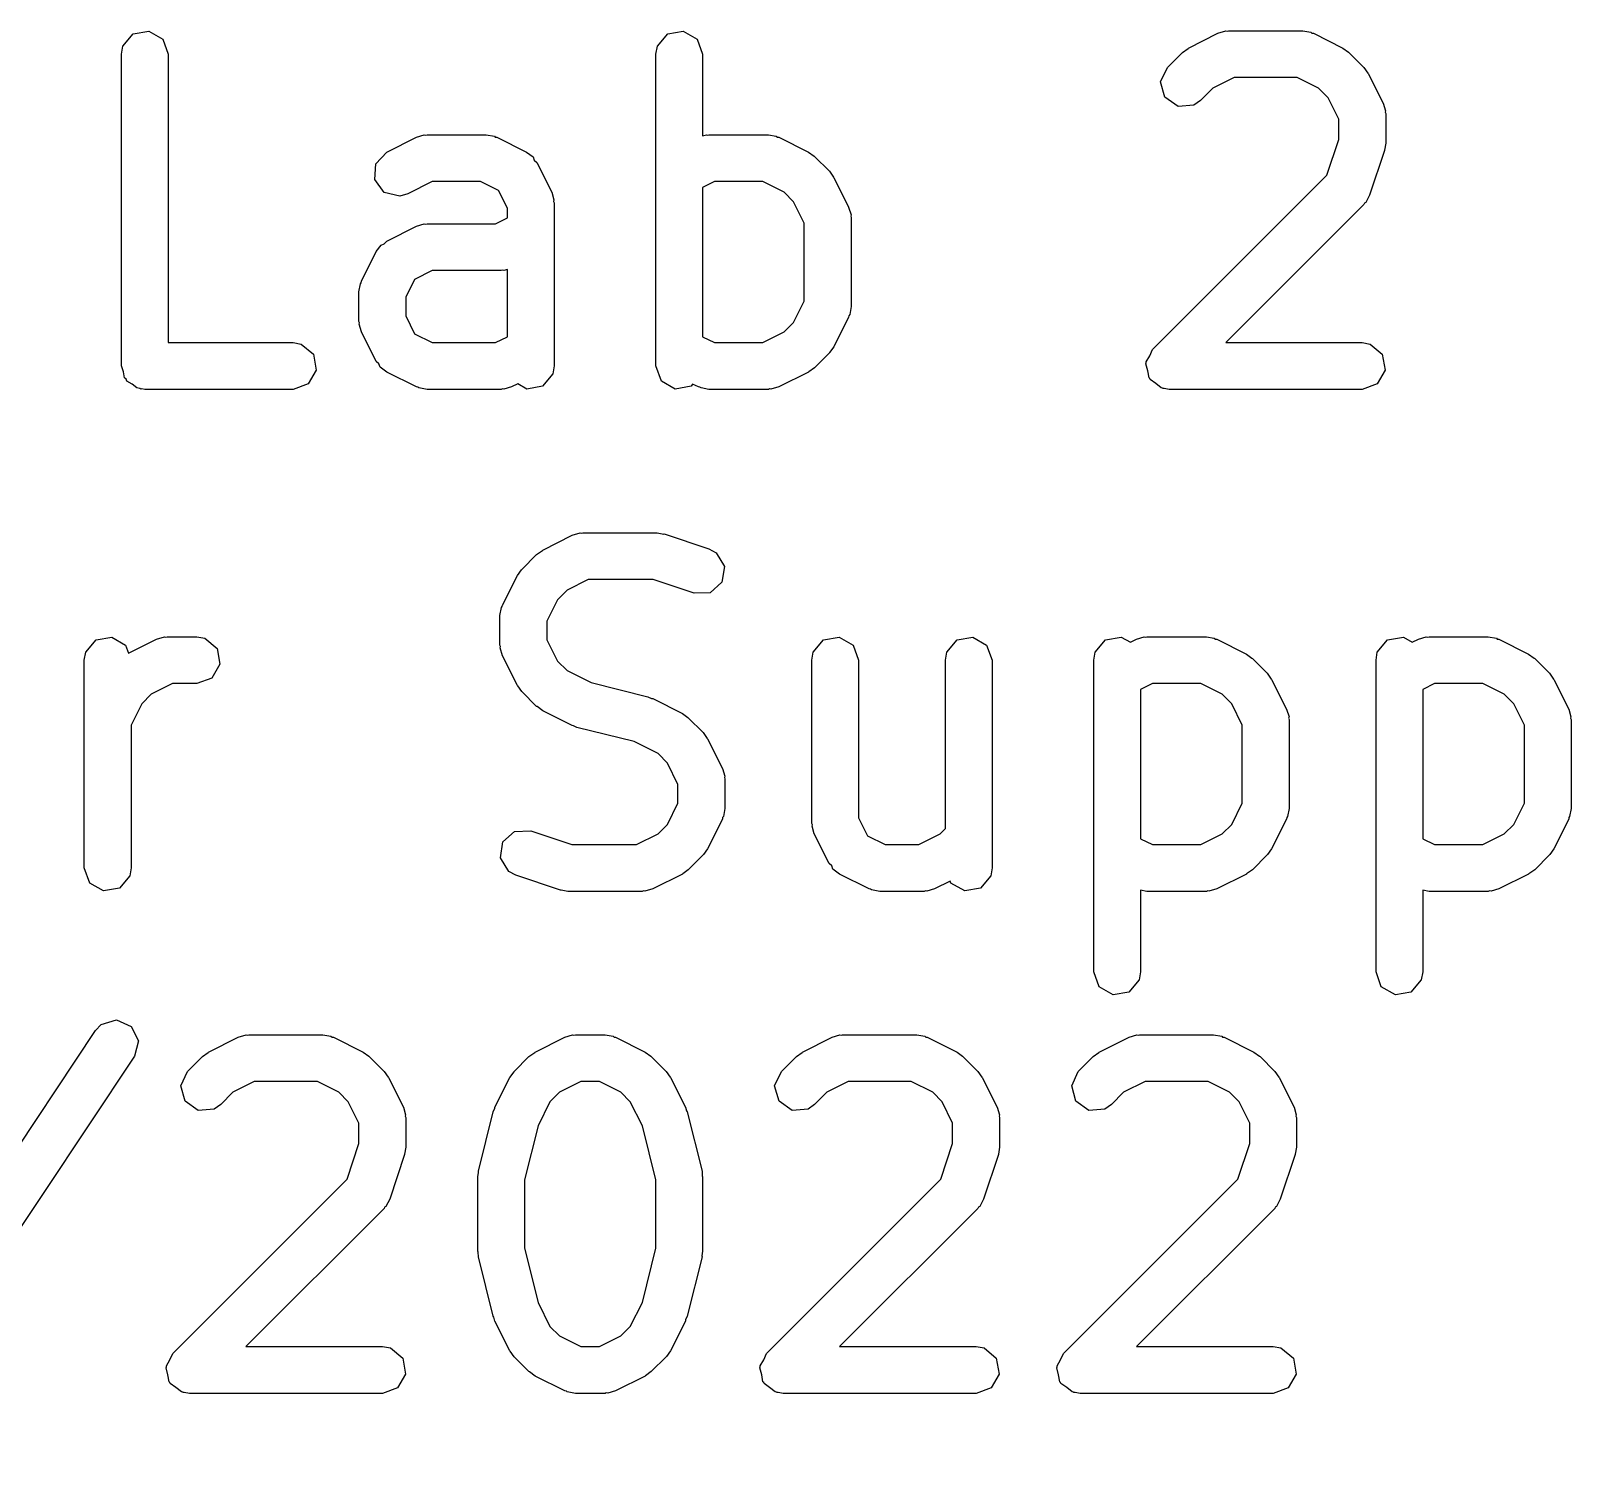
# Model space of a CAD drawing. Extents: x 84 to 170.9, y -102.7 to -57.6.
# Drawn here: x 98.839 to 103.78, y -77.342 to -72.767 of the extents above; entities that cross this region are included whole.
import ezdxf

# ---------------------------------------------------------------- set-up
doc = ezdxf.new("R2010")
doc.units = 0
doc.layers.add('BLACK', color=7, linetype='CONTINUOUS')

msp = doc.modelspace()

# ---------------------------------------------------------------- linework, layer by layer
at = {"layer": 'BLACK', "linetype": 'CONTINUOUS'}
for p, q in [((99.1343, -72.8167), (99.1673, -72.7774)), ((99.1673, -72.7774), (99.2178, -72.7685)), ((99.2178, -72.7685), (99.2622, -72.7942)), ((100.849, -72.8167), (100.882, -72.7774)), ((100.882, -72.7774), (100.932, -72.7685)), ((100.932, -72.7685), (100.977, -72.7942)), ((102.552, -72.8229), (102.647, -72.7753)), ((102.647, -72.7753), (102.672, -72.7679)), ((102.672, -72.7679), (102.677, -72.7689)), ((102.677, -72.7689), (102.681, -72.7674)), ((102.681, -72.7674), (102.919, -72.7674)), ((102.919, -72.7674), (102.945, -72.7719)), ((102.945, -72.7719), (102.948, -72.7748)), ((102.948, -72.7748), (102.953, -72.7753)), ((102.953, -72.7753), (103.048, -72.8229)), ((99.1298, -72.8424), (99.1343, -72.8167)), ((99.2622, -72.7942), (99.2798, -72.8424)), ((100.844, -72.8424), (100.849, -72.8167)), ((100.977, -72.7942), (100.994, -72.8424)), ((102.533, -72.837), (102.551, -72.8241)), ((102.551, -72.8241), (102.552, -72.8229)), ((103.048, -72.8229), (103.066, -72.8363)), ((99.1298, -73.8424), (99.1298, -72.8424)), ((99.2798, -72.8424), (99.2798, -73.7674)), ((100.844, -73.8424), (100.844, -72.8424)), ((100.994, -72.8424), (100.994, -73.1047)), ((102.485, -72.8846), (102.533, -72.837)), ((103.066, -72.8363), (103.067, -72.837)), ((103.067, -72.837), (103.115, -72.8846)), ((102.463, -72.9311), (102.485, -72.8846)), ((102.699, -72.9174), (102.63, -72.9516)), ((102.901, -72.9174), (102.699, -72.9174)), ((102.97, -72.9516), (102.901, -72.9174)), ((103.115, -72.8846), (103.128, -72.903)), ((103.128, -72.903), (103.129, -72.9041)), ((103.129, -72.9041), (103.177, -72.9993)), ((102.477, -72.9806), (102.463, -72.9311)), ((102.63, -72.9516), (102.591, -72.9907)), ((103, -72.982), (102.97, -72.9516)), ((102.519, -73.0101), (102.477, -72.9806)), ((102.57, -73.0056), (102.519, -73.0101)), ((102.591, -72.9907), (102.57, -73.0056)), ((103.035, -73.0506), (103, -72.982)), ((103.177, -72.9993), (103.184, -73.0243)), ((103.184, -73.0243), (103.183, -73.0286)), ((103.035, -73.1159), (103.035, -73.0506)), ((103.183, -73.0286), (103.185, -73.0329)), ((103.185, -73.0329), (103.185, -73.1281)), ((99.9807, -73.1563), (100.076, -73.1086)), ((100.076, -73.1086), (100.101, -73.1012)), ((100.101, -73.1012), (100.105, -73.1022)), ((100.105, -73.1022), (100.11, -73.1007)), ((100.11, -73.1007), (100.3, -73.1007)), ((100.3, -73.1007), (100.326, -73.1052)), ((100.326, -73.1052), (100.329, -73.1081)), ((100.329, -73.1081), (100.334, -73.1086)), ((100.334, -73.1086), (100.429, -73.1563)), ((100.994, -73.1047), (101.006, -73.1012)), ((101.006, -73.1012), (101.01, -73.1022)), ((101.01, -73.1022), (101.014, -73.1007)), ((101.014, -73.1007), (101.205, -73.1007)), ((101.205, -73.1007), (101.23, -73.1052)), ((101.23, -73.1052), (101.234, -73.1081)), ((101.234, -73.1081), (101.238, -73.1086)), ((101.238, -73.1086), (101.334, -73.1563)), ((102.996, -73.2304), (103.035, -73.1159)), ((99.9455, -73.1935), (99.9807, -73.1563)), ((100.429, -73.1563), (100.45, -73.1718)), ((100.45, -73.1718), (100.454, -73.1821)), ((101.334, -73.1563), (101.352, -73.1696)), ((101.352, -73.1696), (101.353, -73.1703)), ((101.353, -73.1703), (101.401, -73.2179)), ((103.181, -73.1518), (103.133, -73.2947)), ((103.185, -73.1281), (103.181, -73.1502)), ((103.181, -73.1502), (103.181, -73.1518)), ((99.9424, -73.2447), (99.9455, -73.1935)), ((100.454, -73.1821), (100.462, -73.1898)), ((100.462, -73.1898), (100.51, -73.285)), ((101.401, -73.2179), (101.414, -73.2363)), ((99.973, -73.2859), (99.9424, -73.2447)), ((100.127, -73.2507), (100.048, -73.2904)), ((100.282, -73.2507), (100.127, -73.2507)), ((100.339, -73.2792), (100.282, -73.2507)), ((101.032, -73.2507), (100.994, -73.2697)), ((100.994, -73.2697), (100.994, -73.7484)), ((101.187, -73.2507), (101.032, -73.2507)), ((101.256, -73.285), (101.187, -73.2507)), ((101.414, -73.2363), (101.415, -73.2374)), ((101.415, -73.2374), (101.462, -73.3326)), ((102.437, -73.7893), (102.996, -73.2304)), ((100.023, -73.2978), (99.973, -73.2859)), ((100.048, -73.2904), (100.023, -73.2978)), ((100.368, -73.3363), (100.339, -73.2792)), ((100.51, -73.285), (100.517, -73.31)), ((100.517, -73.31), (100.516, -73.3144)), ((100.516, -73.3144), (100.518, -73.3186)), ((100.518, -73.3186), (100.518, -73.8424)), ((101.286, -73.3154), (101.256, -73.285)), ((101.32, -73.3839), (101.286, -73.3154)), ((103.117, -73.3199), (103.115, -73.324)), ((103.121, -73.3176), (103.117, -73.3199)), ((103.133, -73.2947), (103.121, -73.3176)), ((100.33, -73.3864), (100.368, -73.3675)), ((100.368, -73.3675), (100.368, -73.3363)), ((101.462, -73.3326), (101.47, -73.3576)), ((101.47, -73.3576), (101.469, -73.362)), ((101.469, -73.362), (101.47, -73.3662)), ((101.47, -73.3662), (101.47, -73.6519)), ((103.115, -73.324), (102.672, -73.7674)), ((99.9807, -73.442), (100.076, -73.3943)), ((100.076, -73.3943), (100.101, -73.3869)), ((100.101, -73.3869), (100.105, -73.388)), ((100.105, -73.388), (100.11, -73.3864)), ((100.11, -73.3864), (100.33, -73.3864)), ((101.32, -73.6342), (101.32, -73.3839)), ((99.9472, -73.4755), (99.9627, -73.4546)), ((99.9627, -73.4546), (99.973, -73.4501)), ((99.973, -73.4501), (99.9807, -73.442)), ((99.8996, -73.5707), (99.9472, -73.4755)), ((100.07, -73.5649), (100.042, -73.622)), ((100.127, -73.5364), (100.07, -73.5649)), ((100.348, -73.5364), (100.127, -73.5364)), ((100.352, -73.5349), (100.348, -73.5364)), ((100.356, -73.5359), (100.352, -73.5349)), ((100.368, -73.5325), (100.356, -73.5359)), ((100.368, -73.7484), (100.368, -73.5325)), ((99.8917, -73.6043), (99.8962, -73.5786)), ((99.8917, -73.6995), (99.8917, -73.6043)), ((99.8962, -73.5786), (99.8991, -73.5752)), ((99.8991, -73.5752), (99.8996, -73.5707)), ((100.042, -73.622), (100.042, -73.6818)), ((101.286, -73.7027), (101.32, -73.6342)), ((101.47, -73.6519), (101.466, -73.6776)), ((99.8932, -73.7037), (99.8917, -73.6995)), ((99.8922, -73.7081), (99.8932, -73.7037)), ((99.8996, -73.7331), (99.8922, -73.7081)), ((100.042, -73.6818), (100.07, -73.7389)), ((101.256, -73.7331), (101.286, -73.7027)), ((101.462, -73.6854), (101.415, -73.7807)), ((101.463, -73.681), (101.462, -73.6854)), ((101.466, -73.6776), (101.463, -73.681)), ((99.2798, -73.7674), (99.681, -73.7674)), ((99.681, -73.7674), (99.7066, -73.7719)), ((99.9472, -73.8283), (99.8996, -73.7331)), ((100.07, -73.7389), (100.127, -73.7674)), ((100.127, -73.7674), (100.33, -73.7674)), ((100.33, -73.7674), (100.368, -73.7484)), ((100.994, -73.7484), (101.032, -73.7674)), ((101.032, -73.7674), (101.187, -73.7674)), ((101.187, -73.7674), (101.256, -73.7331)), ((102.672, -73.7674), (103.11, -73.7674)), ((103.11, -73.7674), (103.135, -73.7719)), ((99.7066, -73.7719), (99.7459, -73.8049)), ((99.7459, -73.8049), (99.7548, -73.8554)), ((101.401, -73.8002), (101.353, -73.8478)), ((101.415, -73.7807), (101.401, -73.7987)), ((101.401, -73.7987), (101.401, -73.8002)), ((102.417, -73.8294), (102.428, -73.8098)), ((102.428, -73.8098), (102.437, -73.7893)), ((103.135, -73.7719), (103.174, -73.8049)), ((103.174, -73.8049), (103.183, -73.8554)), ((99.1364, -73.8607), (99.1298, -73.8424)), ((99.1398, -73.8799), (99.1364, -73.8607)), ((99.7548, -73.8554), (99.7292, -73.8998)), ((99.9554, -73.836), (99.9472, -73.8283)), ((99.9598, -73.8463), (99.9554, -73.836)), ((99.9807, -73.8618), (99.9598, -73.8463)), ((100.076, -73.9095), (99.9807, -73.8618)), ((100.518, -73.8424), (100.513, -73.868)), ((100.862, -73.8906), (100.844, -73.8424)), ((101.334, -73.8618), (101.238, -73.9095)), ((101.335, -73.8607), (101.334, -73.8618)), ((101.353, -73.8478), (101.335, -73.8607)), ((102.416, -73.8358), (102.417, -73.8327)), ((102.422, -73.8576), (102.416, -73.8358)), ((102.417, -73.8327), (102.417, -73.8294)), ((102.426, -73.8799), (102.422, -73.8576)), ((103.183, -73.8554), (103.158, -73.8998)), ((99.145, -73.8842), (99.1398, -73.8799)), ((99.1473, -73.8906), (99.145, -73.8842)), ((99.1642, -73.9003), (99.1473, -73.8906)), ((99.1791, -73.9129), (99.1642, -73.9003)), ((99.1889, -73.9146), (99.1791, -73.9129)), ((99.1917, -73.9162), (99.1889, -73.9146)), ((99.195, -73.9157), (99.1917, -73.9162)), ((99.2048, -73.9174), (99.195, -73.9157)), ((99.7292, -73.8998), (99.681, -73.9174)), ((100.08, -73.91), (100.076, -73.9095)), ((100.084, -73.9129), (100.08, -73.91)), ((100.11, -73.9174), (100.084, -73.9129)), ((100.352, -73.9158), (100.348, -73.9174)), ((100.356, -73.9169), (100.352, -73.9158)), ((100.381, -73.9095), (100.356, -73.9169)), ((100.401, -73.8996), (100.381, -73.9095)), ((100.43, -73.9162), (100.401, -73.8996)), ((100.48, -73.9073), (100.43, -73.9162)), ((100.513, -73.868), (100.48, -73.9073)), ((100.906, -73.9162), (100.862, -73.8906)), ((100.957, -73.9073), (100.906, -73.9162)), ((100.962, -73.9003), (100.957, -73.9073)), ((100.981, -73.9095), (100.962, -73.9003)), ((100.985, -73.91), (100.981, -73.9095)), ((100.989, -73.9129), (100.985, -73.91)), ((101.014, -73.9174), (100.989, -73.9129)), ((101.209, -73.9158), (101.205, -73.9174)), ((101.213, -73.9169), (101.209, -73.9158)), ((101.238, -73.9095), (101.213, -73.9169)), ((102.428, -73.8821), (102.426, -73.8799)), ((102.429, -73.8854), (102.428, -73.8821)), ((102.448, -73.8983), (102.429, -73.8854)), ((102.465, -73.9129), (102.448, -73.8983)), ((102.469, -73.9137), (102.465, -73.9129)), ((102.471, -73.9148), (102.469, -73.9137)), ((102.474, -73.9145), (102.471, -73.9148)), ((102.49, -73.9174), (102.474, -73.9145)), ((103.158, -73.8998), (103.11, -73.9174)), ((99.681, -73.9174), (99.2048, -73.9174)), ((100.348, -73.9174), (100.11, -73.9174)), ((101.205, -73.9174), (101.014, -73.9174)), ((103.11, -73.9174), (102.49, -73.9174)), ((100.481, -74.4329), (100.576, -74.3853)), ((100.576, -74.3853), (100.601, -74.3779)), ((100.601, -74.3779), (100.605, -74.3789)), ((100.605, -74.3789), (100.61, -74.3774)), ((100.61, -74.3774), (100.848, -74.3774)), ((100.848, -74.3774), (100.87, -74.3813)), ((100.87, -74.3813), (100.871, -74.3812)), ((100.871, -74.3812), (101.014, -74.4288)), ((100.414, -74.4946), (100.461, -74.447)), ((100.461, -74.447), (100.48, -74.4341)), ((100.48, -74.4341), (100.481, -74.4329)), ((101.014, -74.4288), (101.037, -74.4413)), ((101.037, -74.4413), (101.064, -74.485)), ((100.4, -74.5141), (100.413, -74.4961)), ((100.413, -74.4961), (100.414, -74.4946)), ((101.064, -74.485), (101.056, -74.5357)), ((100.352, -74.6093), (100.4, -74.5141)), ((100.627, -74.5274), (100.559, -74.5616)), ((100.835, -74.5274), (100.627, -74.5274)), ((100.967, -74.5712), (100.835, -74.5274)), ((101.056, -74.5357), (101.018, -74.5697)), ((100.528, -74.592), (100.494, -74.6606)), ((100.559, -74.5616), (100.528, -74.592)), ((101.018, -74.5697), (100.967, -74.5712)), ((100.344, -74.6429), (100.349, -74.6172)), ((100.344, -74.7381), (100.344, -74.6429)), ((100.349, -74.6172), (100.351, -74.6138)), ((100.351, -74.6138), (100.352, -74.6093)), ((100.494, -74.6606), (100.494, -74.7204)), ((99.0152, -74.7601), (99.0482, -74.7208)), ((99.0482, -74.7208), (99.0987, -74.7119)), ((99.0987, -74.7119), (99.1432, -74.7375)), ((99.1432, -74.7375), (99.1527, -74.7636)), ((99.1527, -74.7636), (99.2426, -74.7186)), ((99.2426, -74.7186), (99.2676, -74.7112)), ((99.2676, -74.7112), (99.272, -74.7122)), ((99.272, -74.7122), (99.2762, -74.7107)), ((99.2762, -74.7107), (99.3714, -74.7107)), ((99.3714, -74.7107), (99.3971, -74.7152)), ((99.3971, -74.7152), (99.4364, -74.7482)), ((99.4364, -74.7482), (99.4453, -74.7987)), ((100.346, -74.7423), (100.344, -74.7381)), ((100.345, -74.7467), (100.346, -74.7423)), ((100.352, -74.7716), (100.345, -74.7467)), ((100.494, -74.7204), (100.528, -74.7889)), ((101.349, -74.7601), (101.382, -74.7208)), ((101.382, -74.7208), (101.432, -74.7119)), ((101.432, -74.7119), (101.477, -74.7375)), ((101.477, -74.7375), (101.494, -74.7857)), ((101.777, -74.7601), (101.81, -74.7208)), ((101.81, -74.7208), (101.861, -74.7119)), ((101.861, -74.7119), (101.905, -74.7375)), ((101.905, -74.7375), (101.923, -74.7857)), ((102.253, -74.7601), (102.286, -74.7208)), ((102.286, -74.7208), (102.337, -74.7119)), ((102.337, -74.7119), (102.366, -74.7285)), ((102.366, -74.7285), (102.386, -74.7186)), ((102.386, -74.7186), (102.41, -74.7112)), ((102.41, -74.7112), (102.415, -74.7122)), ((102.415, -74.7122), (102.419, -74.7107)), ((102.419, -74.7107), (102.61, -74.7107)), ((102.61, -74.7107), (102.635, -74.7152)), ((102.635, -74.7152), (102.639, -74.7181)), ((102.639, -74.7181), (102.643, -74.7186)), ((102.643, -74.7186), (102.738, -74.7663)), ((103.158, -74.7601), (103.191, -74.7208)), ((103.191, -74.7208), (103.242, -74.7119)), ((103.242, -74.7119), (103.27, -74.7285)), ((103.27, -74.7285), (103.29, -74.7186)), ((103.29, -74.7186), (103.315, -74.7112)), ((103.315, -74.7112), (103.32, -74.7122)), ((103.32, -74.7122), (103.324, -74.7107)), ((103.324, -74.7107), (103.514, -74.7107)), ((103.514, -74.7107), (103.54, -74.7152)), ((103.54, -74.7152), (103.543, -74.7181)), ((103.543, -74.7181), (103.548, -74.7186)), ((103.548, -74.7186), (103.643, -74.7663)), ((99.0107, -74.7857), (99.0152, -74.7601)), ((99.0107, -75.4524), (99.0107, -74.7857)), ((99.4453, -74.7987), (99.4196, -74.8432)), ((100.4, -74.8669), (100.352, -74.7716)), ((100.528, -74.7889), (100.559, -74.8193)), ((101.344, -74.7857), (101.349, -74.7601)), ((101.344, -75.3095), (101.344, -74.7857)), ((101.494, -74.7857), (101.494, -75.2918)), ((101.773, -74.7857), (101.777, -74.7601)), ((101.773, -75.3261), (101.773, -74.7857)), ((101.923, -74.7857), (101.923, -75.4524)), ((102.249, -74.7857), (102.253, -74.7601)), ((102.249, -75.7857), (102.249, -74.7857)), ((102.738, -74.7663), (102.756, -74.7796)), ((102.756, -74.7796), (102.758, -74.7803)), ((102.758, -74.7803), (102.805, -74.8279)), ((103.154, -74.7857), (103.158, -74.7601)), ((103.154, -75.7857), (103.154, -74.7857)), ((103.643, -74.7663), (103.661, -74.7796)), ((103.661, -74.7796), (103.663, -74.7803)), ((103.663, -74.7803), (103.71, -74.8279)), ((99.4196, -74.8432), (99.3714, -74.8607)), ((100.559, -74.8193), (100.636, -74.8578)), ((102.805, -74.8279), (102.818, -74.8463)), ((102.818, -74.8463), (102.819, -74.8474)), ((102.819, -74.8474), (102.867, -74.9426)), ((103.71, -74.8279), (103.723, -74.8463)), ((103.723, -74.8463), (103.724, -74.8474)), ((103.724, -74.8474), (103.772, -74.9426)), ((99.2254, -74.895), (99.195, -74.9254)), ((99.2939, -74.8607), (99.2254, -74.895)), ((99.3714, -74.8607), (99.2939, -74.8607)), ((100.401, -74.868), (100.4, -74.8669)), ((100.414, -74.8864), (100.401, -74.868)), ((100.461, -74.934), (100.414, -74.8864)), ((100.636, -74.8578), (100.818, -74.9034)), ((100.818, -74.9034), (100.83, -74.9087)), ((102.437, -74.8607), (102.399, -74.8797)), ((102.399, -74.8797), (102.399, -75.3584)), ((102.592, -74.8607), (102.437, -74.8607)), ((102.66, -74.895), (102.592, -74.8607)), ((102.691, -74.9254), (102.66, -74.895)), ((103.342, -74.8607), (103.304, -74.8797)), ((103.304, -74.8797), (103.304, -75.3584)), ((103.497, -74.8607), (103.342, -74.8607)), ((103.565, -74.895), (103.497, -74.8607)), ((103.596, -74.9254), (103.565, -74.895)), ((99.195, -74.9254), (99.1607, -74.9939)), ((100.463, -74.9347), (100.461, -74.934)), ((100.481, -74.948), (100.463, -74.9347)), ((100.576, -74.9957), (100.481, -74.948)), ((100.83, -74.9087), (100.834, -74.9091)), ((100.834, -74.9091), (100.929, -74.9567)), ((102.725, -74.9939), (102.691, -74.9254)), ((102.867, -74.9426), (102.875, -74.9676)), ((103.63, -74.9939), (103.596, -74.9254)), ((103.772, -74.9426), (103.779, -74.9676)), ((99.1607, -74.9939), (99.1607, -75.4524)), ((100.58, -74.9961), (100.576, -74.9957)), ((100.591, -75.0013), (100.58, -74.9961)), ((100.774, -75.047), (100.591, -75.0013)), ((100.929, -74.9567), (100.947, -74.9701)), ((100.947, -74.9701), (100.948, -74.9708)), ((100.948, -74.9708), (100.996, -75.0184)), ((102.725, -75.2442), (102.725, -74.9939)), ((102.875, -74.9676), (102.873, -74.972)), ((102.873, -74.972), (102.875, -74.9762)), ((102.875, -74.9762), (102.875, -75.2619)), ((103.63, -75.2442), (103.63, -74.9939)), ((103.779, -74.9676), (103.778, -74.972)), ((103.778, -74.972), (103.78, -74.9762)), ((103.78, -74.9762), (103.78, -75.2619)), ((100.851, -75.0854), (100.774, -75.047)), ((100.996, -75.0184), (101.009, -75.0368)), ((101.009, -75.0368), (101.01, -75.0379)), ((101.01, -75.0379), (101.058, -75.1331)), ((100.881, -75.1159), (100.851, -75.0854)), ((100.915, -75.1844), (100.881, -75.1159)), ((101.058, -75.1331), (101.065, -75.1581)), ((100.915, -75.2442), (100.915, -75.1844)), ((101.065, -75.1581), (101.064, -75.1625)), ((101.064, -75.1625), (101.065, -75.1667)), ((101.065, -75.1667), (101.065, -75.2619)), ((100.881, -75.3127), (100.915, -75.2442)), ((102.691, -75.3127), (102.725, -75.2442)), ((103.596, -75.3127), (103.63, -75.2442)), ((101.058, -75.2954), (101.01, -75.3907)), ((101.061, -75.2876), (101.058, -75.291)), ((101.058, -75.291), (101.058, -75.2954)), ((101.065, -75.2619), (101.061, -75.2876)), ((101.494, -75.2918), (101.523, -75.3489)), ((102.867, -75.2954), (102.819, -75.3907)), ((102.868, -75.291), (102.867, -75.2954)), ((102.87, -75.2876), (102.868, -75.291)), ((102.875, -75.2619), (102.87, -75.2876)), ((103.772, -75.2954), (103.724, -75.3907)), ((103.775, -75.2876), (103.772, -75.291)), ((103.772, -75.291), (103.772, -75.2954)), ((103.78, -75.2619), (103.775, -75.2876)), ((100.353, -75.369), (100.391, -75.335)), ((100.391, -75.335), (100.443, -75.3336)), ((100.443, -75.3336), (100.574, -75.3774)), ((100.782, -75.3774), (100.851, -75.3431)), ((100.851, -75.3431), (100.881, -75.3127)), ((101.346, -75.3137), (101.344, -75.3095)), ((101.345, -75.3181), (101.346, -75.3137)), ((101.352, -75.3431), (101.345, -75.3181)), ((101.4, -75.4383), (101.352, -75.3431)), ((101.523, -75.3489), (101.58, -75.3774)), ((101.687, -75.3774), (101.756, -75.3431)), ((101.756, -75.3431), (101.773, -75.3261)), ((102.592, -75.3774), (102.66, -75.3431)), ((102.66, -75.3431), (102.691, -75.3127)), ((103.497, -75.3774), (103.565, -75.3431)), ((103.565, -75.3431), (103.596, -75.3127)), ((100.346, -75.4198), (100.353, -75.369)), ((100.574, -75.3774), (100.782, -75.3774)), ((101.01, -75.3907), (100.997, -75.4087)), ((101.58, -75.3774), (101.687, -75.3774)), ((102.399, -75.3584), (102.437, -75.3774)), ((102.437, -75.3774), (102.592, -75.3774)), ((102.819, -75.3907), (102.806, -75.4087)), ((103.304, -75.3584), (103.342, -75.3774)), ((103.342, -75.3774), (103.497, -75.3774)), ((103.724, -75.3907), (103.711, -75.4087)), ((100.372, -75.4635), (100.346, -75.4198)), ((100.996, -75.4102), (100.948, -75.4578)), ((100.997, -75.4087), (100.996, -75.4102)), ((101.408, -75.446), (101.4, -75.4383)), ((101.412, -75.4563), (101.408, -75.446)), ((102.805, -75.4102), (102.758, -75.4578)), ((102.806, -75.4087), (102.805, -75.4102)), ((103.71, -75.4102), (103.663, -75.4578)), ((103.711, -75.4087), (103.71, -75.4102)), ((99.0283, -75.5006), (99.0107, -75.4524)), ((99.1562, -75.478), (99.1232, -75.5173)), ((99.1607, -75.4524), (99.1562, -75.478)), ((100.395, -75.4759), (100.372, -75.4635)), ((100.538, -75.5235), (100.395, -75.4759)), ((100.929, -75.4718), (100.834, -75.5195)), ((100.93, -75.4707), (100.929, -75.4718)), ((100.948, -75.4578), (100.93, -75.4707)), ((101.433, -75.4718), (101.412, -75.4563)), ((101.528, -75.5195), (101.433, -75.4718)), ((101.788, -75.4946), (101.738, -75.5195)), ((101.79, -75.5006), (101.788, -75.4946)), ((101.918, -75.478), (101.885, -75.5173)), ((101.923, -75.4524), (101.918, -75.478)), ((102.738, -75.4718), (102.643, -75.5195)), ((102.739, -75.4707), (102.738, -75.4718)), ((102.758, -75.4578), (102.739, -75.4707)), ((103.643, -75.4718), (103.548, -75.5195)), ((103.644, -75.4707), (103.643, -75.4718)), ((103.663, -75.4578), (103.644, -75.4707)), ((99.0727, -75.5262), (99.0283, -75.5006)), ((99.1232, -75.5173), (99.0727, -75.5262)), ((100.54, -75.5235), (100.538, -75.5235)), ((100.562, -75.5274), (100.54, -75.5235)), ((100.8, -75.5274), (100.562, -75.5274)), ((100.804, -75.5258), (100.8, -75.5274)), ((100.809, -75.5269), (100.804, -75.5258)), ((100.834, -75.5195), (100.809, -75.5269)), ((101.533, -75.52), (101.528, -75.5195)), ((101.536, -75.5229), (101.533, -75.52)), ((101.562, -75.5274), (101.536, -75.5229)), ((101.705, -75.5274), (101.562, -75.5274)), ((101.709, -75.5258), (101.705, -75.5274)), ((101.713, -75.5269), (101.709, -75.5258)), ((101.738, -75.5195), (101.713, -75.5269)), ((101.835, -75.5262), (101.79, -75.5006)), ((101.885, -75.5173), (101.835, -75.5262)), ((102.419, -75.5274), (102.399, -75.5238)), ((102.399, -75.5238), (102.399, -75.7857)), ((102.61, -75.5274), (102.419, -75.5274)), ((102.614, -75.5258), (102.61, -75.5274)), ((102.618, -75.5269), (102.614, -75.5258)), ((102.643, -75.5195), (102.618, -75.5269)), ((103.324, -75.5274), (103.304, -75.5238)), ((103.304, -75.5238), (103.304, -75.7857)), ((103.514, -75.5274), (103.324, -75.5274)), ((103.518, -75.5258), (103.514, -75.5274)), ((103.523, -75.5269), (103.518, -75.5258)), ((103.548, -75.5195), (103.523, -75.5269)), ((102.266, -75.8339), (102.249, -75.7857)), ((102.399, -75.7857), (102.394, -75.8114)), ((103.171, -75.8339), (103.154, -75.7857)), ((103.304, -75.7857), (103.299, -75.8114)), ((102.311, -75.8596), (102.266, -75.8339)), ((102.394, -75.8114), (102.361, -75.8507)), ((103.216, -75.8596), (103.171, -75.8339)), ((103.299, -75.8114), (103.266, -75.8507)), ((102.361, -75.8507), (102.311, -75.8596)), ((103.266, -75.8507), (103.216, -75.8596)), ((99.0651, -75.9543), (99.1144, -75.9399)), ((99.1144, -75.9399), (99.1613, -75.9605)), ((98.19, -77.2589), (99.0471, -75.9732)), ((99.0471, -75.9732), (99.0651, -75.9543)), ((99.1613, -75.9605), (99.1841, -76.0065)), ((99.5046, -75.9953), (99.5295, -75.9879)), ((99.5295, -75.9879), (99.5339, -75.9889)), ((99.5339, -75.9889), (99.5381, -75.9874)), ((99.5381, -75.9874), (99.7762, -75.9874)), ((99.7762, -75.9874), (99.8018, -75.9919)), ((100.552, -75.9953), (100.577, -75.9879)), ((100.577, -75.9879), (100.581, -75.9889)), ((100.581, -75.9889), (100.586, -75.9874)), ((100.586, -75.9874), (100.681, -75.9874)), ((100.681, -75.9874), (100.707, -75.9919)), ((101.409, -75.9953), (101.434, -75.9879)), ((101.434, -75.9879), (101.439, -75.9889)), ((101.439, -75.9889), (101.443, -75.9874)), ((101.443, -75.9874), (101.681, -75.9874)), ((101.681, -75.9874), (101.707, -75.9919)), ((102.362, -75.9953), (102.387, -75.9879)), ((102.387, -75.9879), (102.391, -75.9889)), ((102.391, -75.9889), (102.395, -75.9874)), ((102.395, -75.9874), (102.633, -75.9874)), ((102.633, -75.9874), (102.659, -75.9919)), ((99.1841, -76.0065), (99.1719, -76.0564)), ((99.4093, -76.0429), (99.5046, -75.9953)), ((99.8018, -75.9919), (99.8053, -75.9948)), ((99.8053, -75.9948), (99.8097, -75.9953)), ((99.8097, -75.9953), (99.905, -76.0429)), ((100.457, -76.0429), (100.552, -75.9953)), ((100.707, -75.9919), (100.71, -75.9948)), ((100.71, -75.9948), (100.714, -75.9953)), ((100.714, -75.9953), (100.81, -76.0429)), ((101.314, -76.0429), (101.409, -75.9953)), ((101.707, -75.9919), (101.71, -75.9948)), ((101.71, -75.9948), (101.714, -75.9953)), ((101.714, -75.9953), (101.81, -76.0429)), ((102.266, -76.0429), (102.362, -75.9953)), ((102.659, -75.9919), (102.662, -75.9948)), ((102.662, -75.9948), (102.667, -75.9953)), ((102.667, -75.9953), (102.762, -76.0429)), ((99.1719, -76.0564), (98.3148, -77.3421)), ((99.3422, -76.1046), (99.3898, -76.057)), ((99.3898, -76.057), (99.4082, -76.0441)), ((99.4082, -76.0441), (99.4093, -76.0429)), ((99.905, -76.0429), (99.923, -76.0563)), ((99.923, -76.0563), (99.9245, -76.057)), ((99.9245, -76.057), (99.9721, -76.1046)), ((100.39, -76.1046), (100.437, -76.057)), ((100.437, -76.057), (100.456, -76.0441)), ((100.456, -76.0441), (100.457, -76.0429)), ((100.81, -76.0429), (100.828, -76.0563)), ((100.828, -76.0563), (100.829, -76.057)), ((100.829, -76.057), (100.877, -76.1046)), ((101.247, -76.1046), (101.295, -76.057)), ((101.295, -76.057), (101.313, -76.0441)), ((101.313, -76.0441), (101.314, -76.0429)), ((101.81, -76.0429), (101.828, -76.0563)), ((101.828, -76.0563), (101.829, -76.057)), ((101.829, -76.057), (101.877, -76.1046)), ((102.199, -76.1046), (102.247, -76.057)), ((102.247, -76.057), (102.265, -76.0441)), ((102.265, -76.0441), (102.266, -76.0429)), ((102.762, -76.0429), (102.78, -76.0563)), ((102.78, -76.0563), (102.782, -76.057)), ((102.782, -76.057), (102.829, -76.1046)), ((99.3205, -76.1511), (99.3422, -76.1046)), ((99.5558, -76.1374), (99.4873, -76.1716)), ((99.7585, -76.1374), (99.5558, -76.1374)), ((99.827, -76.1716), (99.7585, -76.1374)), ((99.9721, -76.1046), (99.9849, -76.123)), ((99.9849, -76.123), (99.9861, -76.1241)), ((99.9861, -76.1241), (100.034, -76.2193)), ((100.328, -76.2193), (100.376, -76.1241)), ((100.376, -76.1241), (100.389, -76.1061)), ((100.389, -76.1061), (100.39, -76.1046)), ((100.603, -76.1374), (100.535, -76.1716)), ((100.663, -76.1374), (100.603, -76.1374)), ((100.732, -76.1716), (100.663, -76.1374)), ((100.877, -76.1046), (100.89, -76.123)), ((100.89, -76.123), (100.891, -76.1241)), ((100.891, -76.1241), (100.939, -76.2193)), ((101.225, -76.1511), (101.247, -76.1046)), ((101.461, -76.1374), (101.392, -76.1716)), ((101.663, -76.1374), (101.461, -76.1374)), ((101.732, -76.1716), (101.663, -76.1374)), ((101.877, -76.1046), (101.89, -76.123)), ((101.89, -76.123), (101.891, -76.1241)), ((101.891, -76.1241), (101.939, -76.2193)), ((102.178, -76.1511), (102.199, -76.1046)), ((102.413, -76.1374), (102.344, -76.1716)), ((102.616, -76.1374), (102.413, -76.1374)), ((102.684, -76.1716), (102.616, -76.1374)), ((102.829, -76.1046), (102.842, -76.123)), ((102.842, -76.123), (102.843, -76.1241)), ((102.843, -76.1241), (102.891, -76.2193)), ((99.3338, -76.2006), (99.3205, -76.1511)), ((99.4873, -76.1716), (99.4483, -76.2107)), ((99.8574, -76.202), (99.827, -76.1716)), ((100.535, -76.1716), (100.504, -76.202)), ((100.762, -76.202), (100.732, -76.1716)), ((101.239, -76.2006), (101.225, -76.1511)), ((101.392, -76.1716), (101.353, -76.2107)), ((101.762, -76.202), (101.732, -76.1716)), ((102.191, -76.2006), (102.178, -76.1511)), ((102.344, -76.1716), (102.305, -76.2107)), ((102.715, -76.202), (102.684, -76.1716)), ((99.3758, -76.2301), (99.3338, -76.2006)), ((99.4269, -76.2256), (99.3758, -76.2301)), ((99.4483, -76.2107), (99.4269, -76.2256)), ((99.8917, -76.2706), (99.8574, -76.202)), ((100.034, -76.2193), (100.041, -76.2443)), ((100.275, -76.4251), (100.322, -76.2347)), ((100.322, -76.2347), (100.328, -76.2228)), ((100.328, -76.2228), (100.328, -76.2193)), ((100.504, -76.202), (100.466, -76.279)), ((100.801, -76.279), (100.762, -76.202)), ((100.939, -76.2193), (100.942, -76.2317)), ((100.942, -76.2317), (100.944, -76.2347)), ((100.944, -76.2347), (100.992, -76.4251)), ((101.281, -76.2301), (101.239, -76.2006)), ((101.332, -76.2256), (101.281, -76.2301)), ((101.353, -76.2107), (101.332, -76.2256)), ((101.796, -76.2706), (101.762, -76.202)), ((101.939, -76.2193), (101.946, -76.2443)), ((102.233, -76.2301), (102.191, -76.2006)), ((102.284, -76.2256), (102.233, -76.2301)), ((102.305, -76.2107), (102.284, -76.2256)), ((102.749, -76.2706), (102.715, -76.202)), ((102.891, -76.2193), (102.898, -76.2443)), ((99.8917, -76.3359), (99.8917, -76.2706)), ((100.041, -76.2443), (100.04, -76.2486)), ((100.04, -76.2486), (100.042, -76.2529)), ((100.042, -76.2529), (100.042, -76.3481)), ((100.466, -76.279), (100.423, -76.4526)), ((100.844, -76.4526), (100.801, -76.279)), ((101.796, -76.3359), (101.796, -76.2706)), ((101.946, -76.2443), (101.945, -76.2486)), ((101.945, -76.2486), (101.946, -76.2529)), ((101.946, -76.2529), (101.946, -76.3481)), ((102.749, -76.3359), (102.749, -76.2706)), ((102.898, -76.2443), (102.897, -76.2486)), ((102.897, -76.2486), (102.899, -76.2529)), ((102.899, -76.2529), (102.899, -76.3481)), ((99.8535, -76.4504), (99.8917, -76.3359)), ((101.758, -76.4504), (101.796, -76.3359)), ((102.711, -76.4504), (102.749, -76.3359)), ((100.038, -76.3718), (99.9902, -76.5147)), ((100.042, -76.3481), (100.038, -76.3702)), ((100.038, -76.3702), (100.038, -76.3718)), ((101.943, -76.3718), (101.895, -76.5147)), ((101.946, -76.3481), (101.943, -76.3702)), ((101.943, -76.3702), (101.943, -76.3718)), ((102.895, -76.3718), (102.847, -76.5147)), ((102.899, -76.3481), (102.895, -76.3702)), ((102.895, -76.3702), (102.895, -76.3718)), ((100.273, -76.4433), (100.275, -76.4286)), ((100.275, -76.4286), (100.275, -76.4251)), ((100.992, -76.4251), (100.993, -76.4401)), ((99.2946, -77.0093), (99.8535, -76.4504)), ((100.273, -76.6814), (100.273, -76.4433)), ((100.423, -76.4526), (100.423, -76.6722)), ((100.844, -76.6722), (100.844, -76.4526)), ((100.993, -76.4401), (100.994, -76.4433)), ((100.994, -76.4433), (100.994, -76.6814)), ((101.199, -77.0093), (101.758, -76.4504)), ((102.152, -77.0093), (102.711, -76.4504)), ((99.9902, -76.5147), (99.9778, -76.5376)), ((101.895, -76.5147), (101.883, -76.5376)), ((102.847, -76.5147), (102.835, -76.5376)), ((99.9721, -76.544), (99.5287, -76.9874)), ((99.974, -76.5399), (99.9721, -76.544)), ((99.9778, -76.5376), (99.974, -76.5399)), ((101.877, -76.544), (101.433, -76.9874)), ((101.879, -76.5399), (101.877, -76.544)), ((101.883, -76.5376), (101.879, -76.5399)), ((102.829, -76.544), (102.386, -76.9874)), ((102.831, -76.5399), (102.829, -76.544)), ((102.835, -76.5376), (102.831, -76.5399)), ((100.274, -76.6847), (100.273, -76.6814)), ((100.423, -76.6722), (100.466, -76.8457)), ((100.801, -76.8457), (100.844, -76.6722)), ((100.994, -76.6814), (100.991, -76.6962)), ((100.275, -76.6996), (100.274, -76.6847)), ((100.322, -76.8901), (100.275, -76.6996)), ((100.992, -76.6996), (100.944, -76.8901)), ((100.991, -76.6962), (100.992, -76.6996)), ((100.466, -76.8457), (100.504, -76.9227)), ((100.762, -76.9227), (100.801, -76.8457)), ((100.324, -76.893), (100.322, -76.8901)), ((100.328, -76.9054), (100.324, -76.893)), ((100.376, -77.0007), (100.328, -76.9054)), ((100.504, -76.9227), (100.535, -76.9531)), ((100.732, -76.9531), (100.762, -76.9227)), ((100.939, -76.9054), (100.891, -77.0007)), ((100.944, -76.8901), (100.939, -76.9019)), ((100.939, -76.9019), (100.939, -76.9054)), ((100.535, -76.9531), (100.603, -76.9874)), ((100.663, -76.9874), (100.732, -76.9531)), ((99.285, -77.0298), (99.2946, -77.0093)), ((99.5287, -76.9874), (99.9667, -76.9874)), ((99.9667, -76.9874), (99.9923, -76.9919)), ((99.9923, -76.9919), (100.032, -77.0249)), ((100.032, -77.0249), (100.041, -77.0754)), ((100.377, -77.0018), (100.376, -77.0007)), ((100.39, -77.0202), (100.377, -77.0018)), ((100.437, -77.0678), (100.39, -77.0202)), ((100.603, -76.9874), (100.663, -76.9874)), ((100.877, -77.0202), (100.829, -77.0678)), ((100.878, -77.0187), (100.877, -77.0202)), ((100.891, -77.0007), (100.878, -77.0187)), ((101.19, -77.0298), (101.199, -77.0093)), ((101.433, -76.9874), (101.871, -76.9874)), ((101.871, -76.9874), (101.897, -76.9919)), ((101.897, -76.9919), (101.936, -77.0249)), ((101.936, -77.0249), (101.945, -77.0754)), ((102.142, -77.0298), (102.152, -77.0093)), ((102.386, -76.9874), (102.824, -76.9874)), ((102.824, -76.9874), (102.849, -76.9919)), ((102.849, -76.9919), (102.889, -77.0249)), ((102.889, -77.0249), (102.898, -77.0754)), ((99.2729, -77.0558), (99.2744, -77.0527)), ((99.2787, -77.0776), (99.2729, -77.0558)), ((99.2738, -77.0494), (99.285, -77.0298)), ((99.2744, -77.0527), (99.2738, -77.0494)), ((99.2827, -77.0999), (99.2787, -77.0776)), ((100.041, -77.0754), (100.015, -77.1198)), ((100.439, -77.0685), (100.437, -77.0678)), ((100.457, -77.0818), (100.439, -77.0685)), ((100.829, -77.0678), (100.811, -77.0807)), ((101.178, -77.0558), (101.179, -77.0527)), ((101.184, -77.0776), (101.178, -77.0558)), ((101.179, -77.0494), (101.19, -77.0298)), ((101.179, -77.0527), (101.179, -77.0494)), ((101.187, -77.0999), (101.184, -77.0776)), ((101.945, -77.0754), (101.92, -77.1198)), ((102.13, -77.0558), (102.131, -77.0527)), ((102.136, -77.0776), (102.13, -77.0558)), ((102.131, -77.0494), (102.142, -77.0298)), ((102.131, -77.0527), (102.131, -77.0494)), ((102.14, -77.0999), (102.136, -77.0776)), ((102.898, -77.0754), (102.872, -77.1198)), ((99.2853, -77.1021), (99.2827, -77.0999)), ((99.2862, -77.1054), (99.2853, -77.1021)), ((99.3047, -77.1183), (99.2862, -77.1054)), ((99.322, -77.1329), (99.3047, -77.1183)), ((100.015, -77.1198), (99.9667, -77.1374)), ((100.552, -77.1295), (100.457, -77.0818)), ((100.81, -77.0818), (100.714, -77.1295)), ((100.811, -77.0807), (100.81, -77.0818)), ((101.19, -77.1021), (101.187, -77.0999)), ((101.191, -77.1054), (101.19, -77.1021)), ((101.209, -77.1183), (101.191, -77.1054)), ((101.227, -77.1329), (101.209, -77.1183)), ((101.92, -77.1198), (101.871, -77.1374)), ((102.142, -77.1021), (102.14, -77.0999)), ((102.143, -77.1054), (102.142, -77.1021)), ((102.162, -77.1183), (102.143, -77.1054)), ((102.179, -77.1329), (102.162, -77.1183)), ((102.872, -77.1198), (102.824, -77.1374)), ((99.3266, -77.1337), (99.322, -77.1329)), ((99.3282, -77.1348), (99.3266, -77.1337)), ((99.3315, -77.1345), (99.3282, -77.1348)), ((99.3476, -77.1374), (99.3315, -77.1345)), ((99.9667, -77.1374), (99.3476, -77.1374)), ((100.557, -77.13), (100.552, -77.1295)), ((100.56, -77.1329), (100.557, -77.13)), ((100.586, -77.1374), (100.56, -77.1329)), ((100.681, -77.1374), (100.586, -77.1374)), ((100.685, -77.1358), (100.681, -77.1374)), ((100.69, -77.1369), (100.685, -77.1358)), ((100.714, -77.1295), (100.69, -77.1369)), ((101.231, -77.1337), (101.227, -77.1329)), ((101.233, -77.1348), (101.231, -77.1337)), ((101.236, -77.1345), (101.233, -77.1348)), ((101.252, -77.1374), (101.236, -77.1345)), ((101.871, -77.1374), (101.252, -77.1374)), ((102.184, -77.1337), (102.179, -77.1329)), ((102.185, -77.1348), (102.184, -77.1337)), ((102.189, -77.1345), (102.185, -77.1348)), ((102.205, -77.1374), (102.189, -77.1345)), ((102.824, -77.1374), (102.205, -77.1374))]:
    msp.add_line(p, q, dxfattribs=at)

doc.saveas('drawing.dxf')
